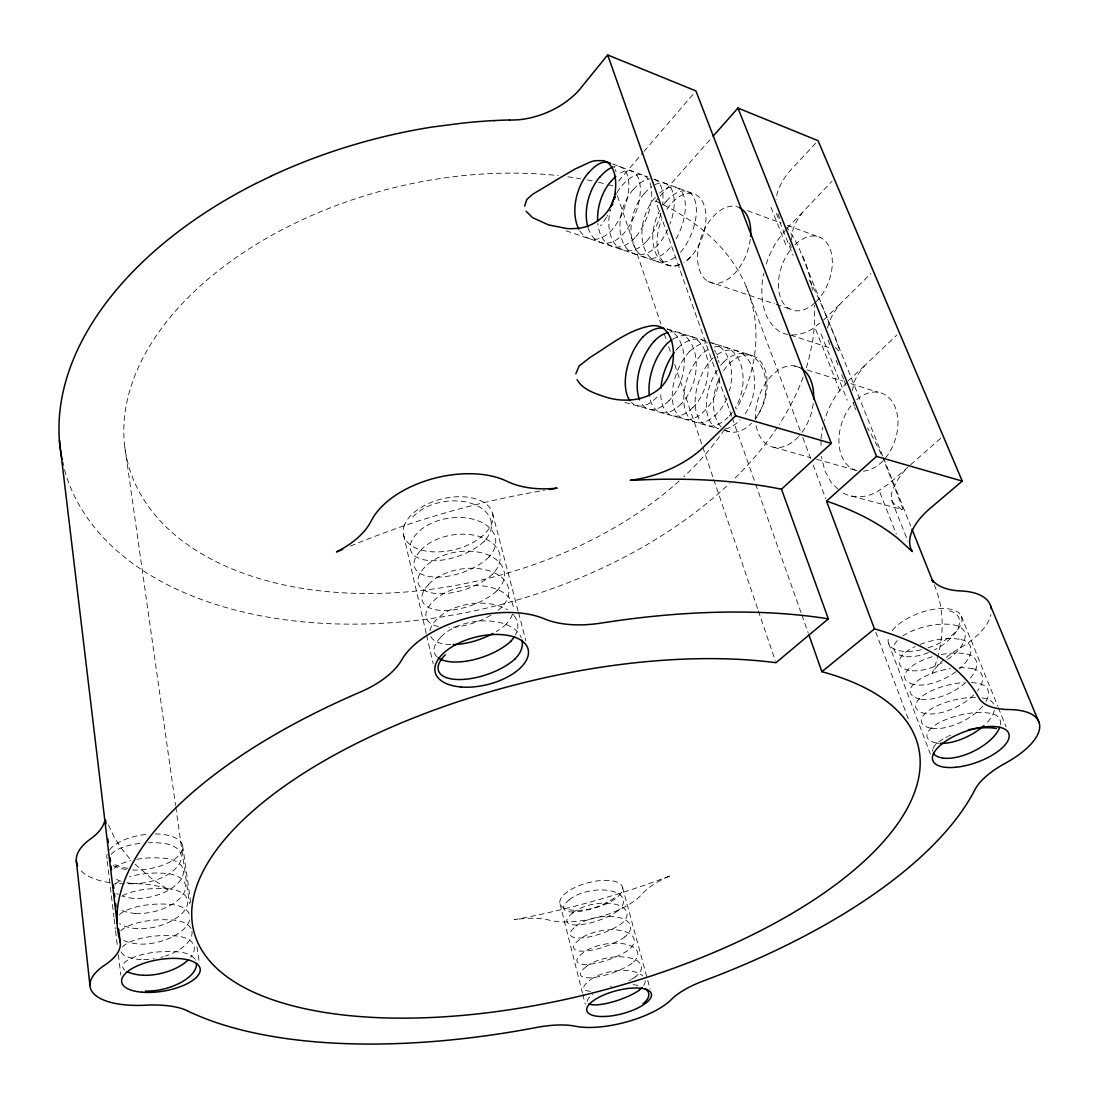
<?xml version="1.0" encoding="UTF-8"?>
<svg xmlns="http://www.w3.org/2000/svg" width="1099" height="1099" viewBox="0 0 1099 1099"><rect width="100%" height="100%" fill="white"/><g stroke="black" fill="none" stroke-linecap="round" stroke-linejoin="round"><path stroke-width="0.75" stroke-dasharray="5 3.75" d="M791.431 239.898L792.942 229.718A68.22 42.105 -25.2 0 1 803.932 210.843L831.984 181.28M852.329 390.64L854.033 382.37A72.012 39.756 -23.4 0 1 866.3 364.03L896.894 334.989M827.368 328.024L829.608 321.348A70.501 40.759 -24.1 0 1 841.367 302.774L870.916 273.486M785.964 229.636L777.46 240.434A64.003 40.663 -69 0 0 765.385 266.933M677.918 347.971L677.231 348.795A40.745 22.131 -69.5 0 0 675.789 350.512M689.471 351.529L688.798 352.353A40.581 22.241 -69.4 0 0 673.563 406.273A40.581 22.241 -69.4 0 0 704.734 410.683A40.622 27.461 -76.7 0 0 719.749 376.146M618.586 181.074L642.888 152.734M644 151.456L693.73 93.497M723.554 362.011L722.867 362.807A40.045 22.557 -69.1 0 0 720.697 365.363M846.876 382.356L837.52 393.263A66.915 46.007 -71.4 0 0 824.497 420.574M731.659 416.219L655.705 201.172L659.084 197.353M660.211 196.075L712.042 137.389M815.746 143.2L792.448 168.188A67.286 42.6 -25.7 0 0 776.086 199.51M633.381 189.44L632.626 190.223A38.561 24.521 -73.8 0 0 623.147 242.687A38.561 24.521 -73.8 0 0 657.642 245.324A38.479 19.233 -67.8 0 0 667.601 229.815M644.426 193.438L643.671 194.221A38.41 24.59 -73.7 0 0 634.205 246.451A38.41 24.59 -73.7 0 0 668.783 249.157A38.328 19.329 -67.7 0 0 672.231 244.94M655.375 197.394L654.619 198.163A38.245 24.659 -73.6 0 0 644.261 247.948A38.245 24.659 -73.6 0 0 676.064 256.452M786.994 228.317L803.932 210.843M666.241 201.323L665.486 202.092A38.08 24.714 -73.5 0 0 663.466 204.648M823.549 320.084L841.367 302.774M569.241 899.861L569.777 899.353A30.236 14.617 -9.6 0 1 611.415 891.028A30.236 14.617 -9.6 0 1 617.913 910.714M572.579 913.008L573.115 912.5A30.36 14.521 -9.6 0 1 614.932 904.161A30.36 14.521 -9.6 0 1 621.402 923.709A30.415 9.094 -19.3 0 1 581.247 937.955A30.415 9.094 -19.3 0 1 576.068 926.251M575.945 926.265L576.494 925.756A30.47 14.411 -9.6 0 1 618.476 917.404A30.47 14.411 -9.6 0 1 624.905 936.801M847.879 381.188L866.3 364.03M910.604 464.767L940.675 438.309M586.22 966.653L586.784 966.145A30.827 14.067 -9.6 0 1 629.274 957.751A30.827 14.067 -9.6 0 1 635.593 976.695M484.178 541.299L484.947 540.653M489.137 556.987L488.368 557.633A43.122 20.579 -18.9 0 1 431.564 576.851A43.122 20.579 -18.9 0 1 420.752 550.324M492.599 574.145L493.382 573.499M496.885 590.836L497.668 590.19M501.996 607.074L501.213 607.72A43.85 19.906 -18.9 0 1 496.872 611.236M506.378 624.136L505.595 624.782A44.097 19.658 -18.9 0 1 496.198 631.609M819.868 322.969L812.243 328.944A64.003 40.663 -69 0 1 789.37 334.7L830.542 348.122M851.327 496.047L902.155 509.483A446.73 30.058 18.1 0 0 902.897 508.603L883.349 458.997M350.402 546.107C412.674 520.157 477.969 501.542 544.486 490.305M169.768 904.367L170.771 904.367A36.665 18.381 -14.3 0 1 189.509 914.794M167.652 888.857L168.655 888.857A36.487 18.504 -14.2 0 1 184.151 911.044A36.487 18.504 -14.2 0 1 137.499 928.696M773.696 447.293L809.99 457.459M816.584 459.3L857.824 470.853A40.718 27.983 -71.4 0 1 839.004 443.749A40.718 27.983 -71.4 0 1 853.415 402.948M625.001 402.426L717.977 428.569M724.502 430.41L729.393 431.783M936.114 742.993L936.911 743.226M930.482 728.184L931.279 728.417M925.688 713.759L924.891 713.512A37.119 13.999 -13.2 0 1 921.827 696.56A37.119 13.999 -13.2 0 1 964.18 682.603M920.138 699.225L919.355 698.978A36.926 14.177 -13.3 0 1 914.162 683.619A36.926 14.177 -13.3 0 1 950.498 668.618M913.86 684.567L914.656 684.814M667.066 328.917L751.991 355.54M794.44 365.912L799.261 367.437M807.312 369.965L842.713 381.106M850.75 383.633L878.115 392.233M909.216 670.541L908.433 670.294A36.583 14.521 -13.5 0 1 915.124 646.555M903.818 656.405L903.035 656.144A36.404 14.699 -13.5 0 1 898.213 639.645M566.095 230.817L669.277 265.642M708.044 281.44L774.699 303.873M776.32 304.423L789.329 308.792M747.567 210.678L780.977 223.015M787.351 225.364L820.761 237.7M612.72 164.012L647.957 176.98M654.358 179.329L694.376 194.07M901.908 509.648L901.675 509.441A394.404 44.716 9.7 0 0 896.18 505.334C888.61 500.979 891.303 490.965 895.053 484.838A74.581 37.902 -22.5 0 1 908.214 466.951L888.761 483.821L876.411 492.228A66.915 46.007 -71.4 0 1 840.323 491.377M837.988 489.137L831.311 482.749L824.854 470.812L821.324 456.373M135.136 864.171L150.769 877.867L168.751 889.943A65.597 27.956 -8.7 0 0 130.657 883.747A68.688 30.951 -8.8 0 1 114.681 883.225M129.627 858.635L121.069 847.988L113.953 836.669L108.361 824.703M854.747 407.358L855.956 409.886M882.717 456.071L798.712 247.302A384.911 241.107 -14.2 0 0 786.857 227.177M961.282 616.099L997.727 706.162M998.373 707.742L1006.038 726.714M883.349 457.665L910.686 526.009M777.872 213.701L780.304 219.869M789.48 242.948L791.307 247.563M828.042 340.086L831.146 347.902M836.119 360.417L839.224 368.247M841.71 374.498L843.565 379.196M844.197 380.762L847.302 388.579M891.66 500.32L907.856 541.093M776.457 213.577L792.997 255.27M771.017 207.395L786.994 247.811M821.035 333.917L847.26 400.228M815.65 329.398L840.914 393.483M879.956 492.558L896.262 533.922M888.583 643.396L930.4 754.079M746.166 286.537L800.415 431.179M802.833 437.608L810.664 458.503M813.081 464.932L825.734 498.685M875.766 632.076L908.914 720.477M934.205 584.805C946.486 613.05 943.546 645.553 932.076 673.536A66.407 28.904 -20.5 0 1 943.684 659.675M732.222 417.84L755.068 482.516M755.645 484.137L801.322 613.489M801.899 615.097L808.177 632.887M617.459 195.938L660.939 323.985M664.236 333.711L666.447 340.182M668.645 346.666L670.843 353.15M674.704 364.497L702.22 445.535M702.769 447.156L713.224 477.941M713.773 479.562L757.802 609.231M758.351 610.852L775.413 661.09M853.112 402.289L854.349 406.094M64.498 469.699L66.393 476.046A384.911 241.107 -14.2 0 0 118.184 551.877L125.561 558.017A385.076 241.217 -14.2 0 0 439.518 617.281L458.036 614.121A384.911 241.107 -14.2 0 0 575.849 579.599L586.99 574.928A385.062 241.203 -14.2 0 0 729.53 483.436M622.515 887.346L650.1 989.045M492.503 513.164L518.096 611.017M518.536 612.679L525.913 640.868M560.009 903.763L582.374 992.782M582.786 994.416L585.272 1004.307M403.525 534.842L426.233 633.532M426.618 635.208L433.157 663.631M182.668 845.749L190.8 902.938M197.009 946.679L199.4 963.493M124.833 447.046L175.565 805.279M175.799 806.968L189.509 903.749M107.276 861.108L113.939 917.212M114.131 918.915L115.354 929.122M115.546 930.826L117.373 946.115M118.376 954.619L120.794 975.019M820.898 440.383L821.118 448.433M109.694 882.621A68.688 30.951 -8.8 0 1 80.776 870.463M946.418 657.367A66.407 28.904 -20.5 0 1 959.235 648.534A69.512 31.995 -20.2 0 0 990.927 614.465M655.691 201.172A322.048 200.938 -14.2 0 1 736.591 409.13M724.516 429.407A322.048 200.938 -14.2 0 1 683.798 476.746M679.168 480.991A322.048 200.938 -14.2 0 1 260.71 579.008A322.048 200.938 -14.2 0 1 161.526 328.34A322.048 200.938 -14.2 0 1 558.333 175.634M567.826 176.802A322.048 200.938 -14.2 0 1 580.615 178.766M587.209 179.961A322.048 200.938 -14.2 0 1 593.721 181.253M598.529 182.297A322.048 200.938 -14.2 0 1 606.428 184.179M607.981 184.577A322.048 200.938 -14.2 0 1 614.162 186.226M806.336 367.712A385.062 241.203 -14.2 0 0 808.603 359.84L811.749 345.924A384.911 241.107 -14.2 0 0 814.277 305.33M803.149 377.108A385.062 241.203 -14.2 0 1 779.26 424.42M777.446 427.181A385.062 241.203 -14.2 0 1 733.143 479.975M881.123 454.134A497.201 398.525 -79.3 0 0 874.983 441.427L872.977 437.553A424.296 327.268 -56.2 0 0 867.496 427.937M835.432 347.504A374.388 68.481 10.1 0 1 838.194 350.416L838.798 350.815A424.241 1.786 18.2 0 0 839.952 351.13L834.938 336.651L820.404 302.211A467.707 384.787 -86.2 0 0 814.4 289.738L812.449 285.905A401.066 324.906 -60.7 0 0 807.628 277.278M155.275 833.935A38.369 17.282 -8.8 0 1 182.228 850.475A38.369 17.282 -8.8 0 1 141.922 869.749L139.587 869.927A38.369 17.282 -8.8 0 1 132.718 870.037M126.248 869.515A38.369 17.282 -8.8 0 1 112.648 865.256M107.084 858.772A38.369 17.282 -8.8 0 1 107.125 854.376M109.557 849.815A38.369 17.282 -8.8 0 1 117.401 843.29L119.132 842.301A38.369 17.282 -8.8 0 1 148.145 834.21M811.969 286.908A384.911 241.107 -14.2 0 1 812.559 290.246M802.613 255.82A384.911 241.107 -14.2 0 1 811.653 285.245M928.174 647.819A38.836 17.872 -20.2 0 0 939.233 643.327L941.321 642.256A38.836 17.872 -20.2 0 0 961.996 619.836A38.836 17.872 -20.2 0 0 942.283 608.53L940.167 608.599A38.836 17.872 -20.2 0 0 891.001 632.296M921.333 649.729A38.836 17.872 -20.2 0 1 888.899 636.266M787.859 334.467A64.003 40.663 -69 0 1 779.37 331.335C764.506 321.471 761.044 302.307 761.964 285.658A64.003 40.663 -69 0 1 763.805 273.17M821.035 438.748A66.915 46.007 -71.4 0 1 822.821 427.126M750.274 239.197A40.196 24.192 -69.9 0 1 715.531 283.418A40.196 24.192 -69.9 0 1 700.516 239.156A40.196 24.192 -69.9 0 1 739.6 207.738M795.017 244.734A38.946 24.741 -69.1 0 1 830.171 249.088A38.946 24.741 -69.1 0 1 816.2 301.634M815.101 302.692A38.946 24.741 -69.1 0 1 781.293 299.519A38.946 24.741 -69.1 0 1 790.895 249.294M856.808 399.679A40.718 27.983 -71.4 0 1 894.627 405.888A40.718 27.983 -71.4 0 1 883.981 459.725M882.854 460.934A40.718 27.983 -71.4 0 1 859.281 471.086M813.246 403.539A42.105 27.475 -72.2 0 1 799.536 435.438M798.424 436.701A42.105 27.475 -72.2 0 1 755.714 422.785M755.439 419.502A42.105 27.475 -72.2 0 1 770.193 377.163A42.105 27.475 -72.2 0 1 801.212 368.33M723.54 370.72A39.77 25.208 -72.5 0 1 761.964 363.302A39.77 25.208 -72.5 0 1 755.315 418.884M725.01 429.997A39.77 25.208 -72.5 0 0 750.823 423.967A39.907 27.709 -76.4 0 0 751.565 423.17M721.164 426.948A39.77 25.208 -72.5 0 1 719.955 376.875M667.011 209.305A37.929 22.159 -70.3 0 1 704.294 205.856A37.929 22.159 -70.3 0 1 684.086 262.592M679.47 264.996A37.929 22.159 -70.3 0 1 659.249 255.243A37.929 22.159 -70.3 0 1 661.694 219.498M949.44 610.962A36.185 18.257 -27.3 0 1 958.424 627.117A36.185 18.257 -27.3 0 1 934.466 649.88M928.394 652.627A36.185 18.257 -27.3 0 1 903.928 656.295M913.887 684.553A36.762 14.356 -13.4 0 1 932.227 656.735M941.294 654.537A36.762 14.356 -13.4 0 1 966.625 654.07M959.372 667.752A36.926 14.177 -13.3 0 1 972.491 668.7M972.601 668.645A36.83 17.708 -26.8 0 1 977.547 690.708M973.728 694.966A36.83 17.708 -26.8 0 1 925.798 713.649M966.722 654.015A36.665 17.845 -26.9 0 1 968.672 679.814M965.746 682.616A36.665 17.845 -26.9 0 1 920.248 699.115M902.774 636.033A36.404 14.699 -13.5 0 1 955.045 625.235A36.349 18.12 -27.1 0 1 947.668 659.386M941.967 662.876A36.349 18.12 -27.1 0 1 909.326 670.431M920.097 644.412A36.583 14.521 -13.5 0 1 960.814 639.591M960.911 639.536A36.501 17.982 -27 0 1 959.276 668.989M955.951 671.668A36.501 17.982 -27 0 1 914.766 684.704M971.379 682.561A37.119 13.999 -13.2 0 1 978.426 683.454A37.009 17.557 -26.7 0 1 985.83 701.766M982.808 706.011A37.009 17.557 -26.7 0 1 931.389 728.321M930.51 728.17A37.297 13.806 -13.2 0 1 929.232 710.201A37.297 13.806 -13.2 0 1 975.363 697.425M981.929 697.906A37.297 13.806 -13.2 0 1 984.402 698.346A37.174 17.405 -26.6 0 1 994.375 706.272M994.265 710.449A37.174 17.405 -26.6 0 1 985.405 724.268M938.615 743.309A37.174 17.405 -26.6 0 1 937.035 743.116M936.142 742.979A37.476 13.628 -13.1 0 1 938.944 722.84A37.476 13.628 -13.1 0 1 990.446 713.388A37.339 17.254 -26.5 0 1 1000.269 725.367M932.653 751.235A37.654 13.435 -13 0 1 932.749 749.504M933.01 748.598A37.654 13.435 -13 0 1 938.161 742.32M938.793 741.839A37.654 13.435 -13 0 1 944.893 737.979M945.772 737.525A37.654 13.435 -13 0 1 947.613 736.618M948.574 736.165A37.654 13.435 -13 0 1 950.539 735.3M614.561 897.856A30.181 9.383 -19.3 0 1 574.612 911.964A30.181 9.383 -19.3 0 1 569.351 899.847M625.001 936.829A30.525 8.943 -19.3 0 1 584.599 951.102A30.525 8.943 -19.3 0 1 579.461 939.618L579.901 939.109A30.593 14.301 -9.6 0 1 622.048 930.743A30.593 14.301 -9.6 0 1 628.449 950.003A30.648 8.778 -19.3 0 1 587.979 964.359A30.648 8.778 -19.3 0 1 582.882 953.08L583.322 952.586A30.717 14.191 -9.6 0 1 625.647 944.192A30.717 14.191 -9.6 0 1 632.007 963.287M618.009 910.741A30.291 9.232 -19.3 0 1 577.909 924.905A30.291 9.232 -19.3 0 1 572.689 913.008M632.104 963.315A30.772 8.627 -19.3 0 1 591.372 977.712A30.772 8.627 -19.3 0 1 586.344 966.639M635.689 976.723A30.896 8.462 -19.3 0 1 631.169 979.511M630.455 979.91A30.896 8.462 -19.3 0 1 628.971 980.706M590.451 991.257A30.896 8.462 -19.3 0 1 589.82 980.322M645.14 980.775A30.951 13.957 -9.7 0 1 643.245 986.201M590.287 979.841A30.951 13.957 -9.7 0 1 642.778 975.926M610.508 986.352A31.074 13.834 -9.7 0 1 611.456 986.119M633.148 984.622A31.074 13.834 -9.7 0 1 640.758 986.339M587.196 1001.45A31.019 8.311 -19.3 0 1 590.795 996.079M592.237 994.911A31.019 8.311 -19.3 0 1 592.773 994.513M135.589 913.448A36.322 18.642 -14.1 0 0 182.022 895.891A36.322 18.642 -14.1 0 0 166.553 873.513L165.564 873.485A36.088 12.625 -4.4 0 0 129.586 876.741M137.444 928.765A36.418 12.254 -4.6 0 1 119.571 923.462M119.324 914.78A36.418 12.254 -4.6 0 1 169.686 904.422M135.534 913.516A36.253 12.446 -4.5 0 1 119.612 909.368M122.36 895.795A36.253 12.446 -4.5 0 1 167.584 888.912M131.825 883.349A35.979 18.889 -13.9 0 0 177.846 865.971A35.979 18.889 -13.9 0 0 162.432 843.194L161.457 843.153A35.772 12.968 -4.2 0 0 148.42 842.727M131.77 883.431A35.924 12.803 -4.3 0 1 126.097 882.579M121.137 881.316A35.924 12.803 -4.3 0 1 114.076 877.744M114.186 868.265A35.924 12.803 -4.3 0 1 130.616 860.641M136.922 859.281A35.924 12.803 -4.3 0 1 163.421 858.305L164.493 858.264A36.143 18.765 -14 0 1 179.92 880.862A36.143 18.765 -14 0 1 133.693 898.323M127.951 868.334A35.772 12.968 -4.2 0 1 112.702 863.127M111.26 854.418A35.772 12.968 -4.2 0 1 142.774 843.084M133.638 898.405A36.088 12.625 -4.4 0 1 122.236 896.111M118.335 894.462A36.088 12.625 -4.4 0 1 116.769 893.514M115.23 884.31A36.088 12.625 -4.4 0 1 121.893 879.667M189.564 920.042A36.665 18.381 -14.3 0 1 139.436 944.082A36.583 12.075 -4.7 0 1 122.319 939.618M120.835 930.826A36.583 12.075 -4.7 0 1 171.815 920.083L172.9 920.014A36.83 18.243 -14.4 0 1 191.061 928.696M191.954 931.403A36.83 18.243 -14.4 0 1 165.207 956.103M163.05 956.762A36.83 18.243 -14.4 0 1 160.866 957.366M154.231 958.768A36.83 18.243 -14.4 0 1 153.118 958.946M148.736 959.441A36.83 18.243 -14.4 0 1 141.373 959.606M141.318 959.688A36.748 11.883 -4.8 0 1 120.904 951.198M122.387 946.995A36.748 11.883 -4.8 0 1 173.958 935.895L175.043 935.812A37.009 18.106 -14.5 0 1 190.718 957.256M194.55 958.685A37.187 17.955 -14.5 0 0 177.2 951.789L176.197 951.775A36.913 11.677 -4.9 0 0 135.259 956.638A36.913 11.677 -4.9 0 0 124.819 970.142M195.21 959.647A37.187 17.955 -14.5 0 1 195.498 960.155M412.812 517.011A42.779 27.393 -7.8 0 1 471.65 503.479A42.779 27.393 -7.8 0 1 484.769 540.598M492.572 574.145A43.369 20.359 -18.9 0 1 435.492 593.474A43.369 20.359 -18.9 0 1 424.736 567.263A43.479 26.967 -8 0 1 484.467 553.621A43.479 26.967 -8 0 1 497.49 590.136M496.844 590.836A43.603 20.139 -18.9 0 1 439.463 610.288A43.603 20.139 -18.9 0 1 428.747 584.393M428.61 584.393A43.726 26.802 -8.1 0 1 488.821 570.711A43.726 26.802 -8.1 0 1 501.831 607.019M484.151 541.299A42.888 20.799 -18.9 0 1 427.69 560.394A42.888 20.799 -18.9 0 1 416.823 533.578A43.012 27.255 -7.9 0 1 475.881 520.006A43.012 27.255 -7.9 0 1 488.973 556.932M420.629 550.324A43.246 27.104 -8 0 1 480.139 536.724A43.246 27.104 -8 0 1 493.204 573.444M490.827 615.206A43.85 19.906 -18.9 0 1 448.969 627.474M438.419 626.526A43.85 19.906 -18.9 0 1 432.814 601.716A43.96 26.651 -8.1 0 1 482.859 585.946A43.96 26.651 -8.1 0 1 513.274 610.192M512.381 614.396A43.96 26.651 -8.1 0 1 506.199 624.095M450.755 644.632A44.097 19.658 -18.9 0 1 430.478 635.772M430.011 630.757A44.097 19.658 -18.9 0 1 436.921 619.232A44.207 26.486 -8.2 0 1 507.491 609.808M514.098 615.632A44.207 26.486 -8.2 0 1 515.417 635.016M512.89 614.217A44.207 26.486 -8.2 0 1 513.521 614.918M437.072 656.941A44.345 19.425 -18.9 0 1 441.084 636.953M440.946 636.953A44.468 26.321 -8.3 0 1 485.717 620.853A44.468 26.321 -8.3 0 1 521.283 637.722M723.595 362.093A39.907 27.709 -76.4 0 1 761.085 365.665A39.907 27.709 -76.4 0 1 755.301 418.856M677.959 348.067A40.622 27.461 -76.7 0 1 707.399 342.517M714.474 350.224A40.622 27.461 -76.7 0 1 715.476 352.037M715.957 352.985A40.622 27.461 -76.7 0 1 716.397 353.96M717.221 355.994A40.622 27.461 -76.7 0 1 717.935 358.123M718.54 360.335A40.622 27.461 -76.7 0 1 719.034 362.615M711.781 343.108A40.443 27.53 -76.6 0 1 729.448 391.024M726.947 398.25A40.443 27.53 -76.6 0 1 716.411 414.089A40.402 22.351 -69.3 0 1 685.089 409.556A40.402 22.351 -69.3 0 1 700.255 355.884L700.928 355.059A40.265 27.585 -76.5 0 1 709.226 349.015M689.513 351.611A40.443 27.53 -76.6 0 1 707.454 342.778M725.161 428.967A40.045 22.557 -69.1 0 0 739.407 420.629A40.086 27.64 -76.5 0 0 740.218 419.914M718.595 428.706A40.045 22.557 -69.1 0 1 717.317 370.033M717.18 354.592A40.086 27.64 -76.5 0 1 751.331 365.418A40.086 27.64 -76.5 0 1 743.226 416.494M713.114 357.876A40.086 27.64 -76.5 0 0 712.331 358.631L711.602 359.359A40.223 22.447 -69.2 0 0 696.505 412.812A40.223 22.447 -69.2 0 0 727.95 417.345M714.515 347.009A40.265 27.585 -76.5 0 1 740.836 364.36A40.265 27.585 -76.5 0 1 735.135 408.279M732.47 412.249A40.265 27.585 -76.5 0 1 727.964 417.4M692.974 407.317A40.745 22.131 -69.5 0 1 660.691 391.848M672.794 339.206A40.8 27.393 -76.7 0 1 706.245 354.716A40.8 27.393 -76.7 0 1 692.988 407.386M681.092 403.91A40.938 22.021 -69.6 0 1 649.811 397.879M670.624 331.953A40.993 27.324 -76.8 0 1 695.722 357.257A40.993 27.324 -76.8 0 1 681.105 403.979M669.112 400.476A41.116 21.898 -69.7 0 1 640.264 401.355M667.244 329.041A41.171 27.255 -76.9 0 1 684.251 359.661A41.171 27.255 -76.9 0 1 669.126 400.544M657.023 397.014A41.295 21.788 -69.7 0 1 631.403 402.426M635.071 237.576A38.891 24.398 -74 0 1 597.815 223.44M646.404 241.464A38.726 24.466 -73.9 0 1 618.366 247.412A38.726 24.466 -73.9 0 1 609.684 212.464M609.904 211.296A38.726 24.466 -73.9 0 1 610.151 210.129M617.006 192.586A38.726 24.466 -73.9 0 1 621.498 186.226L622.24 185.415A38.795 19.013 -68 0 1 649.715 182.2M653.768 179.178A38.644 19.123 -67.9 0 1 662.532 205.225M660.925 213.233A38.644 19.123 -67.9 0 1 646.432 241.533M633.395 189.509A38.644 19.123 -67.9 0 1 650.072 178.807M650.004 182.915A38.795 19.013 -68 0 1 635.098 237.631M579.777 230.735A39.234 24.247 -74.2 0 0 612.116 229.677A39.124 18.779 -68.1 0 0 628.82 186.995A39.124 18.779 -68.1 0 0 614.259 166.677M588.116 227.768A39.069 24.315 -74.1 0 0 623.641 233.647A38.96 18.903 -68.1 0 0 640.154 185.745A38.96 18.903 -68.1 0 0 617.995 174.686M614.039 167.007A39.289 18.669 -68.2 0 1 614.396 167.611M615.344 169.603A39.289 18.669 -68.2 0 1 616.113 171.87M610.412 209.744A39.289 18.669 -68.2 0 1 609.89 210.871M607.637 215.253A39.289 18.669 -68.2 0 1 607.046 216.311M606.442 217.355A39.289 18.669 -68.2 0 1 600.521 225.748M655.018 184.701A38.479 19.233 -67.8 0 1 669.95 224.169M644.44 193.506A38.479 19.233 -67.8 0 1 651.46 186.885M659.579 193.19A38.328 19.329 -67.7 0 1 683.743 195.773A38.328 19.329 -67.7 0 1 675.981 239.074M666.255 201.392A38.163 19.439 -67.6 0 1 695.365 201.818A38.163 19.439 -67.6 0 1 679.869 253.017M690.79 256.726A38.08 24.714 -73.5 0 1 683.839 262.427M679.786 264.447A38.08 24.714 -73.5 0 1 655.114 251.589A38.08 24.714 -73.5 0 1 659.853 210.307M404.597 524.663L403.965 526.407A45.801 26.129 -13.7 0 0 457.047 548.964A45.801 26.129 -13.7 0 0 485.373 503.438L483.711 502.339A45.801 26.129 -13.7 0 0 439.119 499.66A45.801 26.129 -13.7 0 0 404.597 524.663M621.416 892.567L620.811 893.487A32.324 13.023 -14.7 0 1 595.562 907.705A32.324 13.023 -14.7 0 1 565.669 908.722L564.57 908.269A32.324 13.023 -14.7 0 1 586.866 883.06A32.324 13.023 -14.7 0 1 621.416 892.567M669.786 876.04C619.451 895.136 567.427 909.697 514.524 919.671A56.145 21.98 -13.6 0 1 548.896 920.042A57.849 23.313 -14.7 0 0 642.338 893.817A56.475 22.186 -15.8 0 1 669.786 876.04"/><path stroke-width="1.5" d="M524.58 206.076L526.792 199.702M575.821 373.839L579.159 365.926L591.07 356.722M642.627 337.118L641.953 337.97A41.295 21.788 -69.7 0 0 629.961 400.709M831.311 443.364L735.629 415.807L700.214 450.219A84.829 49.661 -18.2 0 1 630.235 480.332L636.733 480.126A430.739 206.846 -14.4 0 1 781.499 489.206L831.311 443.364L695.942 90.929L607.651 54.95L578.582 90.722A74.183 55.348 -20.6 0 1 518.041 119.818L509.524 120.107M653.809 341.61L654.496 340.772M713.169 136.111L737.951 108.045L818.082 140.699L962.243 481.087L931.306 507.353A75.707 37.009 -22.1 0 0 910.961 548.937L912.335 551.588L898.144 538.702A430.739 206.846 -14.4 0 0 826.558 501.117L876.535 456.401L962.243 481.087M527.19 199.125L532.74 194.221L552.193 182.599A55.953 41.899 -12.2 0 1 558.443 178.78L574.557 169.26L590.012 162.144A40.553 25.991 -57.9 0 1 595.617 160.646L603.42 160.674A39.221 21.527 -70.9 0 1 614.808 194.262C611.717 213.577 593.776 228.317 574.365 228.578A55.403 41.089 -12.4 0 1 566.741 228.523L548.36 224.842L532.891 217.794M588.267 173.147L587.525 173.944A39.234 24.247 -74.2 0 0 578.871 229.169M599.683 177.269L598.941 178.065A39.069 24.315 -74.1 0 0 587.828 226.806M611.003 181.362L610.261 182.159A38.891 24.398 -74 0 0 597.636 221.242M781.499 489.206L828.344 618.847L775.963 662.711A373.825 158.847 -14.4 0 0 197.683 883.459A373.825 158.847 -14.4 0 0 658.328 973.563A373.825 158.847 -14.4 0 0 821.887 671.695L874.474 628.875A447.417 191.13 -14.4 0 1 958.067 671.558L963.631 677.053A447.417 191.13 -14.4 0 1 978.811 697.783A76.779 32.503 -21 0 0 1008.923 709.542A72.149 29.494 -19.5 0 1 1005.132 763.338A68.825 26.555 -19.8 0 0 975.06 789.467A447.595 191.212 -14.4 0 1 703.635 980.858A58.22 20.194 -15.6 0 0 671.53 999.334A59.689 21.252 -14.7 0 1 575.093 1026.191A57.876 20.002 -13.8 0 0 536.188 1027.538A447.609 191.226 -14.4 0 1 187.407 1010.846M510.815 641.404L510.018 642.022A44.345 19.425 -18.9 0 1 438.144 657.806M515.294 658.851L514.483 659.469A44.606 19.164 -18.8 0 1 455.783 679.429A44.606 19.164 -18.8 0 1 445.287 654.88M591.674 356.406C610.714 344.605 629.274 329.205 651.995 325.675A41.515 27.173 -65.8 0 1 657.298 325.977L658.892 326.362A41.212 24.604 -72.9 0 1 672.272 365.871L671.626 368.399A41.501 27.173 -65.8 0 1 668.851 375.789C657.944 399.857 626.938 404.528 604.162 396.547M255.998 183.492L270.67 176.362M342.682 549.321L336.486 551.932A85.227 49.867 -10.4 0 0 371.256 520.899A81.985 46.804 -13.7 0 1 430.877 479.246A81.985 46.804 -13.7 0 1 507.436 481.513A85.118 50.485 -16.7 0 0 557.166 488.135L549.239 489.495M493.671 120.698L495.031 120.629M942.612 758.173L941.816 757.939A37.654 13.435 -13 0 1 933.339 753.227M603.378 396.313C593.652 392.989 582.511 389.17 577.071 379.732M532.163 217.272L526.146 211.255M933.065 582.113L931.911 579.42A73.812 35.113 -21.9 0 0 960.553 590.932A69.512 31.995 -20.2 0 1 991.216 608.681M990.639 606.002L1039.173 722.799M911.95 529.182L932.927 581.632M737.951 108.045L876.535 456.401M826.558 501.117L874.474 628.875M607.651 54.95L735.629 415.807M808.754 634.508L821.887 671.695M62.657 462.459L63.083 464.932M105.641 820.417L106.053 823.81M107.881 839.087L108.293 842.48M110.12 857.756L110.518 861.149M111.136 866.246L111.535 869.639M113.376 884.915L113.774 888.308M114.392 893.405L114.791 896.798M115.601 903.584L116.013 906.977M116.618 912.074L117.03 915.467M118.651 929.04L120.286 942.626M59.373 439.998L117.071 922.858M76.298 860.627L89.953 985.432M828.344 618.847A447.417 191.13 -14.4 0 0 664.249 615.289L662.024 615.495A447.417 191.13 -14.4 0 0 645.113 617.198L643.506 617.377A447.417 191.13 -14.4 0 0 606.593 622.254L601.263 623.064A89.156 47.449 -16.4 0 1 544.445 618.874A85.722 43.809 -13.9 0 0 464.891 618.778A85.722 43.809 -13.9 0 0 401.863 659.716A89.253 46.845 -11 0 1 360.293 692.054A447.568 191.199 -14.4 0 0 119.915 940.662A75.501 31.047 -8.1 0 1 105.147 964.812A71.27 28.505 -9.6 0 0 145.824 1005.187A67.946 25.648 -9.5 0 1 187.448 1010.819M104.941 819.634A72.63 33.588 -7.1 0 1 90.722 838.812A68.688 30.951 -8.8 0 0 77.576 865.765M61.997 459.313A385.048 241.189 -14.2 0 1 255.971 183.451M270.725 176.28A385.048 241.189 -14.2 0 1 432.264 127.017L462.212 123.17A385.048 241.189 -14.2 0 1 493.794 120.574M495.168 120.505A385.048 241.189 -14.2 0 1 509.661 119.983M739.6 207.738A40.196 24.192 -69.9 0 1 750.576 236.326M801.212 368.33A42.105 27.475 -72.2 0 1 813.631 398.937M983.921 725.656A37.174 17.405 -26.6 0 1 983.138 726.357M982.327 727.03A37.174 17.405 -26.6 0 1 940.263 743.405M968.37 729.791A37.654 13.435 -13 0 1 970.705 729.324M971.887 729.104A37.654 13.435 -13 0 1 996.532 728.568M999.719 727.304A37.339 17.254 -26.5 0 1 976.283 749.861A37.339 17.254 -26.5 0 1 942.722 758.063M642.132 987.561A30.951 13.957 -9.7 0 1 639.22 990.199M639.316 990.226A31.019 8.311 -19.3 0 1 611.58 1002.219A31.019 8.311 -19.3 0 1 588.927 1003.854M645.237 988.605A31.074 13.834 -9.7 0 1 642.86 1003.813M188.52 959.688A37.009 18.106 -14.5 0 1 143.337 975.266M143.282 975.349A36.913 11.677 -4.9 0 1 127.141 971.64M196.46 963.37A37.187 17.955 -14.5 0 1 145.315 991.078M492.915 633.505A44.097 19.658 -18.9 0 1 453.049 644.632M514.442 636.637A44.207 26.486 -8.2 0 1 510.637 641.349M522.025 640.113A44.468 26.321 -8.3 0 1 515.115 658.796M660.842 388.442A40.745 22.131 -69.5 0 1 674.388 352.312M649.454 395.915A40.938 22.021 -69.6 0 1 665.582 345.237L666.255 344.385A40.8 27.393 -76.7 0 1 671.956 339.742M639.563 399.802A41.116 21.898 -69.7 0 1 653.823 341.624M654.523 340.855A40.993 27.324 -76.8 0 1 667.972 332.489M642.668 337.214A41.171 27.255 -76.9 0 1 663.906 328.244M609.986 163.119A39.289 18.669 -68.2 0 1 610.508 163.421M615.852 193.355A39.289 18.669 -68.2 0 1 615.591 194.523M615.014 196.886A39.289 18.669 -68.2 0 1 614.341 199.249M612.775 203.974A39.289 18.669 -68.2 0 1 612.335 205.142M588.281 173.216A39.289 18.669 -68.2 0 1 609.45 162.872M611.03 206.653A38.726 24.466 -73.9 0 1 614.808 196.68M599.697 177.337A39.124 18.779 -68.1 0 1 612.912 167.075M611.03 181.431A38.96 18.903 -68.1 0 1 615.88 176.403M955.498 767.281A40.306 16.471 -19.5 0 0 1008.951 734.008A40.306 16.471 -19.5 0 0 947.984 739.682A40.306 16.471 -19.5 0 0 955.498 767.281M461.182 686.999A47.889 24.466 -13.9 0 0 528.385 650.663A47.889 24.466 -13.9 0 0 455.371 644.866A47.889 24.466 -13.9 0 0 461.182 686.999M141.963 992.205A39.811 15.922 -9.6 0 0 200.238 969.524A39.811 15.922 -9.6 0 0 140.507 964.524A39.811 15.922 -9.6 0 0 141.963 992.205M605.274 1016.465A33.355 11.869 -14.7 0 0 651.432 993.963A33.355 11.869 -14.7 0 0 600.713 996.395A33.355 11.869 -14.7 0 0 605.274 1016.465"/></g></svg>
